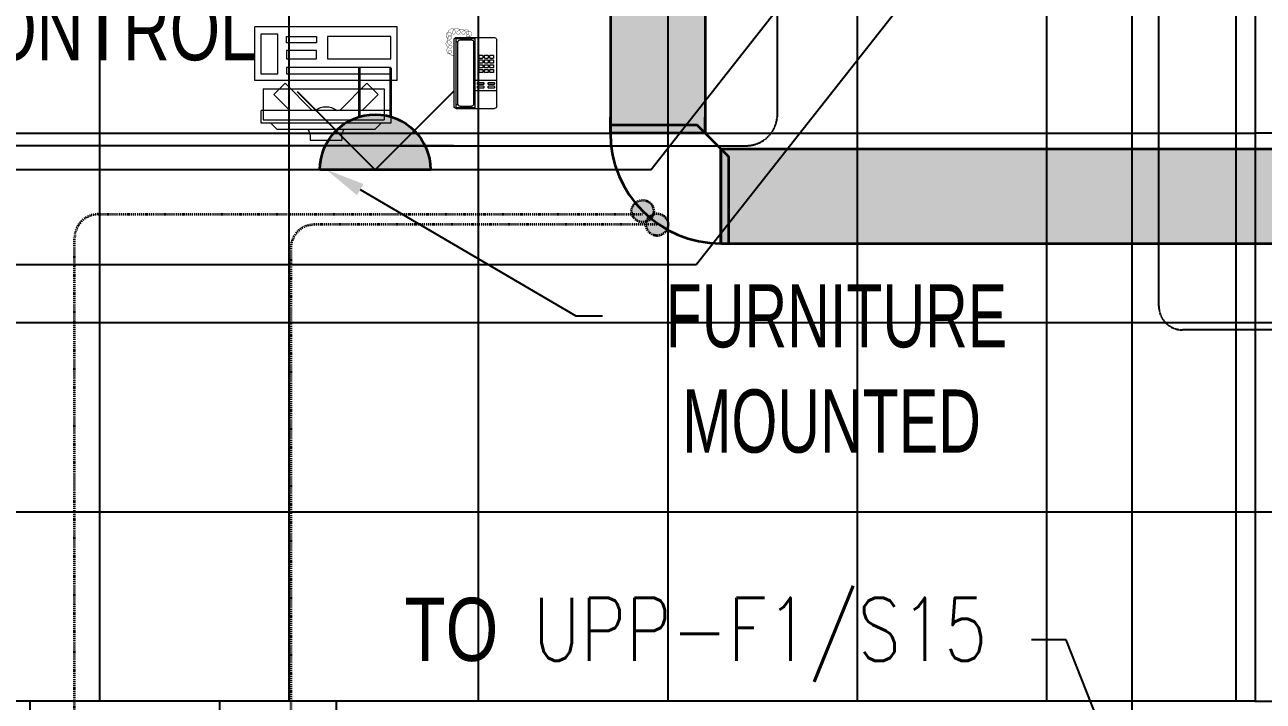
# Model space of a CAD drawing. Extents: x -178977 to 231842, y -29287 to 19916.
# Drawn here: x 4398 to 8321, y -2710 to -567 of the extents above; entities that cross this region are included whole.
import ezdxf
from ezdxf import colors
from ezdxf.entities.mleader import LeaderData, LeaderLine
from ezdxf.enums import TextEntityAlignment as Align
from ezdxf.math import Vec2, Vec3

# ---------------------------------------------------------------- set-up
doc = ezdxf.new("R2010")
doc.units = 0
doc.header["$LTSCALE"] = 0.25
doc.linetypes.add('DASHDOT', pattern=[25.4, 12.7, -6.35, 0, -6.35])
doc.linetypes.add('HIDDEN', pattern=[9.525, 6.35, -3.175])
for name, color, linetype, lineweight in [('01-First Floor-FUR$0$72_EGR_BASE_TEXT', 252, 'Continuous', 5), ('01-First Floor-FUR$0$LOADING', 253, 'Continuous', 5), ('01-First Floor-FUR$0$Walls', 251, 'Continuous', 5), ('E-LITE-CIRC', 6, 'Continuous', 25), ('E-LITE-CLNG-CNDT', 6, 'DASHDOT', 35), ('E-LITE-EXIT-NUMB', 6, 'Continuous', 25), ('E-POWR-CLNG-CNDT', 6, 'DASHDOT', 35), ('E-POWR-FLOR-CNDT', 6, 'HIDDEN', 25), ('E-POWR-TEXT', 6, 'Continuous', 25), ('E-POWR-WALL @ 100', 4, 'Continuous', 35), ('T-CABL-TRAY', 60, 'Continuous', 35)]:
    doc.layers.add(name, color=color, linetype=linetype, lineweight=lineweight)
doc.layers.add('01-First Floor-FUR$0$FALSE CEILING', color=251, linetype='Continuous')
doc.styles.add('01-First Floor-FUR$0$X3G_ENTITY_9EC9', font='swisscl.ttf', dxfattribs={"height": 0.2})
doc.styles.add('DC_Elc_Romans', font='elc_romans.shx', dxfattribs={"width": 0.7})
doc.styles.add('DC_SIMPLEX', font='SIMPLEX.shx', dxfattribs={"width": 0.7})

# ---------------------------------------------------------------- blocks, each defined once
blk = doc.blocks.new('01-First Floor-FUR$0$DM20079-P')
at = {"color": 0}
for p, q in [((-0.0686, 0.217), (-0.0686, 0.008)), ((-0.0616, 0.225), (0.0594, 0.225)), ((-0.0616, 0.225), (-0.0616, 0)), ((-0.0616, 0.222), (-0.0016, 0.222)), ((-0.0616, 0.212), (-0.0565, 0.212)), ((-0.0566, 0.2105), (-0.0566, 0.0145)), ((-0.0496, 0.2175), (-0.0136, 0.2175)), ((-0.0068, 0.212), (-0.0016, 0.212)), ((-0.0066, 0.2105), (-0.0066, 0.0145)), ((-0.0016, 0.225), (-0.0016, 0)), ((0.0664, 0.217), (0.0664, 0.008)), ((-0.0016, 0.1675), (0.0664, 0.1675)), ((-0.0016, 0.135), (0.0664, 0.135)), ((-0.0616, 0.013), (-0.0565, 0.013)), ((-0.0616, 0.003), (-0.0016, 0.003)), ((-0.0594, 0), (0.0594, 0)), ((-0.0496, 0.0075), (-0.0136, 0.0075)), ((-0.0068, 0.013), (-0.0016, 0.013))]:
    blk.add_line(p, q, dxfattribs=at)
for points in [[(0.0074, 0.1605, 0.414214), (0.0054, 0.1585), (0.0054, 0.1555, 0.414214), (0.0074, 0.1535), (0.0234, 0.1535, 0.414214), (0.0254, 0.1555), (0.0254, 0.1585, 0.414214), (0.0234, 0.1605)], [(0.0574, 0.1535, 0.414214), (0.0594, 0.1555), (0.0594, 0.1585, 0.414214), (0.0574, 0.1605), (0.0414, 0.1605, 0.414214), (0.0394, 0.1585), (0.0394, 0.1555, 0.414214), (0.0414, 0.1535)], [(0.0234, 0.142, 0.414214), (0.0254, 0.144), (0.0254, 0.147, 0.414214), (0.0234, 0.149), (0.0074, 0.149, 0.414214), (0.0054, 0.147), (0.0054, 0.144, 0.414214), (0.0074, 0.142)], [(0.0574, 0.142, 0.414214), (0.0594, 0.144), (0.0594, 0.147, 0.414214), (0.0574, 0.149), (0.0414, 0.149, 0.414214), (0.0394, 0.147), (0.0394, 0.144, 0.414214), (0.0414, 0.142)], [(0.0104, 0.103, 0.414214), (0.0124, 0.101), (0.0204, 0.101, 0.414214), (0.0224, 0.103), (0.0224, 0.109, 0.414214), (0.0204, 0.111), (0.0124, 0.111, 0.414214), (0.0104, 0.109)], [(0.0104, 0.088, 0.414214), (0.0124, 0.086), (0.0204, 0.086, 0.414214), (0.0224, 0.088), (0.0224, 0.094, 0.414214), (0.0204, 0.096), (0.0124, 0.096, 0.414214), (0.0104, 0.094)], [(0.0104, 0.073, 0.414214), (0.0124, 0.071), (0.0204, 0.071, 0.414214), (0.0224, 0.073), (0.0224, 0.079, 0.414214), (0.0204, 0.081), (0.0124, 0.081, 0.414214), (0.0104, 0.079)], [(0.0274, 0.103, 0.414214), (0.0294, 0.101), (0.0374, 0.101, 0.414214), (0.0394, 0.103), (0.0394, 0.109, 0.414214), (0.0374, 0.111), (0.0294, 0.111, 0.414214), (0.0274, 0.109)], [(0.0274, 0.088, 0.414214), (0.0294, 0.086), (0.0374, 0.086, 0.414214), (0.0394, 0.088), (0.0394, 0.094, 0.414214), (0.0374, 0.096), (0.0294, 0.096, 0.414214), (0.0274, 0.094)], [(0.0274, 0.073, 0.414214), (0.0294, 0.071), (0.0374, 0.071, 0.414214), (0.0394, 0.073), (0.0394, 0.079, 0.414214), (0.0374, 0.081), (0.0294, 0.081, 0.414214), (0.0274, 0.079)], [(0.0444, 0.103, 0.414214), (0.0464, 0.101), (0.0544, 0.101, 0.414214), (0.0564, 0.103), (0.0564, 0.109, 0.414214), (0.0544, 0.111), (0.0464, 0.111, 0.414214), (0.0444, 0.109)], [(0.0444, 0.088, 0.414214), (0.0464, 0.086), (0.0544, 0.086, 0.414214), (0.0564, 0.088), (0.0564, 0.094, 0.414214), (0.0544, 0.096), (0.0464, 0.096, 0.414214), (0.0444, 0.094)], [(0.0444, 0.073, 0.414214), (0.0464, 0.071), (0.0544, 0.071, 0.414214), (0.0564, 0.073), (0.0564, 0.079, 0.414214), (0.0544, 0.081), (0.0464, 0.081, 0.414214), (0.0444, 0.079)], [(0.0104, 0.058, 0.414214), (0.0124, 0.056), (0.0204, 0.056, 0.414214), (0.0224, 0.058), (0.0224, 0.064, 0.414214), (0.0204, 0.066), (0.0124, 0.066, 0.414214), (0.0104, 0.064)], [(0.0274, 0.058, 0.414214), (0.0294, 0.056), (0.0374, 0.056, 0.414214), (0.0394, 0.058), (0.0394, 0.064, 0.414214), (0.0374, 0.066), (0.0294, 0.066, 0.414214), (0.0274, 0.064)], [(0.0444, 0.058, 0.414214), (0.0464, 0.056), (0.0544, 0.056, 0.414214), (0.0564, 0.058), (0.0564, 0.064, 0.414214), (0.0544, 0.066), (0.0464, 0.066, 0.414214), (0.0444, 0.064)]]:
    blk.add_lwpolyline(points, format="xyb", close=True, dxfattribs=at)
at = {"color": 0, "const_width": 0.001}
blk.add_lwpolyline([(-0.0686, 0.059, 0.184574), (-0.0861, 0.0478, 1.44364), (-0.0769, 0.0452, 0.837915), (-0.0907, 0.0465, 0.30536), (-0.0835, 0.0248, 1.584726), (-0.0815, 0.034, 0.253153), (-0.094, 0.0228, 0.874198), (-0.0776, 0.0142, 0.915253), (-0.0897, 0.0168, 0.223821), (-0.0874, -0.0011, 1.703343), (-0.0796, 0.005, 0.588962), (-0.0934, -0.0114, 0.717795), (-0.0769, -0.0108, 0.983104), (-0.0875, -0.0075, 0.326362), (-0.0815, -0.0259, 0.758716), (-0.0657, -0.0134, 0.906186), (-0.0743, -0.016, 0.189488), (-0.067, -0.0272, 0.7948), (-0.0506, -0.0127, 1.223996), (-0.0585, -0.0193, 0.072149), (-0.0473, -0.0259, 0.645886), (-0.0341, -0.0134, 1.366917), (-0.042, -0.0193, 0.078415), (-0.0315, -0.0246, 0.723006), (-0.0229, -0.0127, 1.105484), (-0.0289, -0.018, 0.327892), (-0.017, -0.0193, 0.446638), (-0.0144, -0.0068, 0.327263), (-0.0269, -0.0029, 1.240441), (-0.0229, -0.0094, 0.611307), (-0.0278, 0.0075)], format="xyb", dxfattribs=at)
at = {"color": 0}
for centre, radius, start, end in [((-0.0605, 0.217), 0.00813, 97.9633, 179.6649), ((-0.0496, 0.2105), 0.007, 90, 180), ((-0.0136, 0.2105), 0.007, 0, 90), ((0.0582, 0.217), 0.00813, 0.3351, 82.0367), ((-0.0605, 0.008), 0.00813, 180.3351, 277.9633), ((-0.0496, 0.0145), 0.007, 180, 270), ((-0.0136, 0.0145), 0.007, 270, 0), ((0.0582, 0.008), 0.00813, 277.9633, 359.6649)]:
    blk.add_arc(centre, radius, start, end, dxfattribs=at)
blk = doc.blocks.new('01-First Floor-FUR$0$ITCWLS1-P')
at = {"layer": '01-First Floor-FUR$0$LOADING'}
for p, q in [((-0.17, 0.45), (-0.17, 0)), ((-0.17, 0.45), (0, 0.45)), ((0, 0.45), (0, 0)), ((-0.3251, 0.38, 0), (-0.3051, 0.4, 0)), ((-0.2651, 0.43, 0), (-0.3051, 0.43, 0)), ((-0.3051, 0.43, 0), (-0.3051, 0.02, 0)), ((-0.197, 0.4094), (-0.295, 0.4094)), ((-0.295, 0.0264), (-0.295, 0.4094)), ((-0.2651, 0.43, 0), (-0.2651, 0.02, 0)), ((-0.197, 0.0264), (-0.197, 0.4094)), ((-0.1496, 0.4305), (-0.1291, 0.4305)), ((-0.1291, 0.4305), (-0.1291, 0.4089)), ((-0.3251, 0.38, 0), (-0.3251, 0.07, 0)), ((-0.3503, 0.275), (-0.3596, 0.275)), ((-0.3596, 0.175), (-0.3596, 0.275)), ((-0.3503, 0.175), (-0.3596, 0.175)), ((-0.3251, 0.07, 0), (-0.3051, 0.05, 0)), ((-0.3051, 0.02, 0), (-0.2651, 0.02, 0)), ((-0.197, 0.0264), (-0.295, 0.0264)), ((-0.17, 0), (0, 0))]:
    blk.add_line(p, q, dxfattribs=at)
at = {"layer": '01-First Floor-FUR$0$LOADING', "extrusion": (2.48281e-10, 3.18408e-10, -1)}
for p, q in [((-0.2651, 0.3395), (-0.2144, 0.3902)), ((-0.2651, 0.2688), (-0.1791, 0.3548)), ((-0.1791, 0.3548), (-0.2144, 0.3902))]:
    blk.add_line(p, q, dxfattribs=at)
at = {"layer": '01-First Floor-FUR$0$LOADING', "extrusion": (2.48281e-10, -3.18408e-10, -1)}
for p, q in [((-0.2651, 0.1812), (-0.1791, 0.0952)), ((-0.2651, 0.1105), (-0.2144, 0.0598)), ((-0.1791, 0.0952), (-0.2144, 0.0598))]:
    blk.add_line(p, q, dxfattribs=at)
at = {"layer": '01-First Floor-FUR$0$LOADING'}
for points in [[(-0.1291, 0.4089), (-0.1291, 0.1), (-0.1496, 0.1), (-0.1496, 0.4305)], [(-0.1496, 0.1), (-0.1496, 0.1), (-0.1496, 0.1), (-0.1496, 0.1), (-0.1496, 0.1), (-0.1496, 0.1), (-0.1496, 0.1), (-0.1496, 0.1), (-0.1496, 0.1)], [(-0.1496, 0.1), (-0.1496, 0.1), (-0.1496, 0.1), (-0.1496, 0.1), (-0.1496, 0.1), (-0.1496, 0.1), (-0.1496, 0.1), (-0.1496, 0.1), (-0.1496, 0.1), (-0.1496, 0.1), (-0.1496, 0.1), (-0.1496, 0.1), (-0.1496, 0.1), (-0.1496, 0.1), (-0.1496, 0.1), (-0.1496, 0.1), (-0.1496, 0.1), (-0.1496, 0.1)], [(-0.1496, 0.1), (-0.1496, 0.1), (-0.1496, 0.1), (-0.1496, 0.1), (-0.1496, 0.1), (-0.1496, 0.1), (-0.1496, 0.1), (-0.1496, 0.1), (-0.1496, 0.1), (-0.1496, 0.1)], [(-0.1496, 0.1), (-0.1496, 0.1), (-0.1496, 0.1), (-0.1496, 0.1), (-0.1496, 0.1), (-0.1496, 0.1), (-0.1496, 0.1)], [(-0.1496, 0.1), (-0.1496, 0.1), (-0.1496, 0.1), (-0.1496, 0.1), (-0.1496, 0.1), (-0.1496, 0.1), (-0.1496, 0.1), (-0.1496, 0.1), (-0.1496, 0.1), (-0.1496, 0.1)], [(-0.1496, 0.1), (-0.1496, 0.1), (-0.1496, 0.1), (-0.1496, 0.1), (-0.1496, 0.1), (-0.1496, 0.1), (-0.1496, 0.1), (-0.1496, 0.1), (-0.1496, 0.1), (-0.1496, 0.1), (-0.1496, 0.1), (-0.1496, 0.1), (-0.1496, 0.1), (-0.1496, 0.1), (-0.1496, 0.1)], [(-0.1496, 0.1), (-0.1496, 0.1), (-0.1496, 0.1), (-0.1496, 0.1), (-0.1496, 0.1), (-0.1496, 0.1), (-0.1496, 0.1), (-0.1496, 0.1), (-0.1496, 0.1), (-0.1496, 0.1)], [(-0.1496, 0.1), (-0.1496, 0.1), (-0.1496, 0.1), (-0.1496, 0.1), (-0.1496, 0.1), (-0.1496, 0.1), (-0.1496, 0.1), (-0.1496, 0.1), (-0.1496, 0.1), (-0.1496, 0.1)], [(-0.1496, 0.1), (-0.1496, 0.1), (-0.1496, 0.1), (-0.1496, 0.1), (-0.1496, 0.1), (-0.1496, 0.1), (-0.1496, 0.1), (-0.1496, 0.1), (-0.1496, 0.1), (-0.1496, 0.1), (-0.1496, 0.1), (-0.1496, 0.1), (-0.1496, 0.1), (-0.1496, 0.1), (-0.1496, 0.1), (-0.1496, 0.1), (-0.1496, 0.1), (-0.1496, 0.1), (-0.1496, 0.1), (-0.1496, 0.1), (-0.1496, 0.1), (-0.1496, 0.1), (-0.1496, 0.1), (-0.1496, 0.1), (-0.1496, 0.1), (-0.1496, 0.1), (-0.1496, 0.1), (-0.1496, 0.1), (-0.1496, 0.1), (-0.1496, 0.1), (-0.1496, 0.1), (-0.1496, 0.1), (-0.1496, 0.1), (-0.1496, 0.1), (-0.1496, 0.1), (-0.1496, 0.1), (-0.1496, 0.1), (-0.1496, 0.1), (-0.1496, 0.1), (-0.1496, 0.1), (-0.1496, 0.1), (-0.1496, 0.1), (-0.1496, 0.1), (-0.1496, 0.1), (-0.1496, 0.1), (-0.1496, 0.1), (-0.1496, 0.1), (-0.1496, 0.1), (-0.1496, 0.1), (-0.1496, 0.1), (-0.1496, 0.1), (-0.1496, 0.1), (-0.1496, 0.1), (-0.1496, 0.1)], [(-0.1496, 0.1), (-0.1496, 0.1), (-0.1496, 0.1), (-0.1496, 0.1), (-0.1496, 0.1), (-0.1496, 0.1), (-0.1496, 0.1), (-0.1496, 0.1), (-0.1496, 0.1), (-0.1496, 0.1), (-0.1496, 0.1), (-0.1496, 0.1), (-0.1496, 0.1), (-0.1496, 0.1), (-0.1496, 0.1), (-0.1496, 0.1), (-0.1496, 0.1), (-0.1496, 0.1), (-0.1496, 0.1), (-0.1496, 0.1), (-0.1496, 0.1), (-0.1496, 0.1), (-0.1496, 0.1), (-0.1496, 0.1), (-0.1496, 0.1), (-0.1496, 0.1), (-0.1496, 0.1), (-0.1496, 0.1), (-0.1496, 0.1), (-0.1496, 0.1), (-0.1496, 0.1), (-0.1496, 0.1), (-0.1496, 0.1), (-0.1496, 0.1), (-0.1496, 0.1), (-0.1496, 0.1), (-0.1496, 0.1), (-0.1496, 0.1), (-0.1496, 0.1), (-0.1496, 0.1), (-0.1496, 0.1), (-0.1496, 0.1), (-0.1496, 0.1), (-0.1496, 0.1), (-0.1496, 0.1), (-0.1496, 0.1), (-0.1496, 0.1), (-0.1496, 0.1), (-0.1496, 0.1), (-0.1496, 0.1), (-0.1496, 0.1), (-0.1496, 0.1), (-0.1496, 0.1), (-0.1496, 0.1), (-0.1496, 0.1), (-0.1496, 0.1), (-0.1496, 0.1), (-0.1496, 0.1), (-0.1496, 0.1), (-0.1496, 0.1), (-0.1496, 0.1), (-0.1496, 0.1), (-0.1496, 0.1), (-0.1496, 0.1), (-0.1496, 0.1), (-0.1496, 0.1), (-0.1496, 0.1), (-0.1496, 0.1), (-0.1496, 0.1), (-0.1496, 0.1), (-0.1496, 0.1), (-0.1496, 0.1), (-0.1496, 0.1), (-0.1496, 0.1), (-0.1496, 0.1), (-0.1496, 0.1), (-0.1496, 0.1), (-0.1496, 0.1), (-0.1496, 0.1), (-0.1496, 0.1), (-0.1496, 0.1), (-0.1496, 0.1), (-0.1496, 0.1), (-0.1496, 0.1), (-0.1496, 0.1), (-0.1496, 0.1), (-0.1496, 0.1), (-0.1496, 0.1), (-0.1496, 0.1)], [(-0.1496, 0.1), (-0.1496, 0.1), (-0.1496, 0.1), (-0.1496, 0.1), (-0.1496, 0.1), (-0.1496, 0.1), (-0.1496, 0.1), (-0.1496, 0.1), (-0.1496, 0.1), (-0.1496, 0.1), (-0.1496, 0.1), (-0.1496, 0.1)], [(-0.1496, 0.1), (-0.1496, 0.1), (-0.1496, 0.1), (-0.1496, 0.1), (-0.1496, 0.1), (-0.1496, 0.1), (-0.1496, 0.1)], [(-0.1496, 0.1), (-0.1496, 0.1), (-0.1496, 0.1), (-0.1496, 0.1), (-0.1496, 0.1), (-0.1496, 0.1), (-0.1496, 0.1), (-0.1496, 0.1), (-0.1496, 0.1), (-0.1496, 0.1), (-0.1496, 0.1), (-0.1496, 0.1), (-0.1496, 0.1), (-0.1496, 0.1), (-0.1496, 0.1), (-0.1496, 0.1), (-0.1496, 0.1)], [(-0.1496, 0.1), (-0.1496, 0.1), (-0.1496, 0.1), (-0.1496, 0.1), (-0.1496, 0.1), (-0.1496, 0.1), (-0.1496, 0.1), (-0.1496, 0.1), (-0.1496, 0.1), (-0.1496, 0.1), (-0.1496, 0.1), (-0.1496, 0.1), (-0.1496, 0.1), (-0.1496, 0.1), (-0.1496, 0.1), (-0.1496, 0.1), (-0.1496, 0.1), (-0.1496, 0.1), (-0.1496, 0.1), (-0.1496, 0.1), (-0.1496, 0.1), (-0.1496, 0.1), (-0.1496, 0.1), (-0.1496, 0.1), (-0.1496, 0.1), (-0.1496, 0.1), (-0.1496, 0.1), (-0.1496, 0.1), (-0.1496, 0.1), (-0.1496, 0.1), (-0.1496, 0.1), (-0.1496, 0.1), (-0.1496, 0.1), (-0.1496, 0.1), (-0.1496, 0.1), (-0.1496, 0.1), (-0.1496, 0.1), (-0.1496, 0.1), (-0.1496, 0.1), (-0.1496, 0.1), (-0.1496, 0.1), (-0.1496, 0.1), (-0.1496, 0.1), (-0.1496, 0.1), (-0.1496, 0.1), (-0.1496, 0.1), (-0.1496, 0.1), (-0.1496, 0.1), (-0.1496, 0.1), (-0.1496, 0.1), (-0.1496, 0.1), (-0.1496, 0.1), (-0.1496, 0.1), (-0.1496, 0.1), (-0.1496, 0.1), (-0.1496, 0.1), (-0.1496, 0.1), (-0.1496, 0.1), (-0.1496, 0.1), (-0.1496, 0.1), (-0.1496, 0.1), (-0.1496, 0.1), (-0.1496, 0.1), (-0.1496, 0.1), (-0.1496, 0.1), (-0.1496, 0.1), (-0.1496, 0.1), (-0.1496, 0.1), (-0.1496, 0.1), (-0.1496, 0.1), (-0.1496, 0.1), (-0.1496, 0.1), (-0.1496, 0.1), (-0.1496, 0.1), (-0.1496, 0.1), (-0.1496, 0.1), (-0.1496, 0.1), (-0.1496, 0.1), (-0.1496, 0.1), (-0.1496, 0.1), (-0.1496, 0.1), (-0.1496, 0.1), (-0.1496, 0.1), (-0.1496, 0.1), (-0.1496, 0.1), (-0.1496, 0.1), (-0.1496, 0.1), (-0.1496, 0.1), (-0.1496, 0.1), (-0.1496, 0.1), (-0.1496, 0.1), (-0.1496, 0.1), (-0.1496, 0.1), (-0.1496, 0.1), (-0.1496, 0.1), (-0.1496, 0.1), (-0.1496, 0.1), (-0.1496, 0.1), (-0.1496, 0.1), (-0.1496, 0.1), (-0.1496, 0.1), (-0.1496, 0.1), (-0.1496, 0.1), (-0.1496, 0.1), (-0.1496, 0.1), (-0.1496, 0.1), (-0.1496, 0.1), (-0.1496, 0.1), (-0.1496, 0.1), (-0.1496, 0.1), (-0.1496, 0.1)], [(-0.1496, 0.1), (-0.1496, 0.1), (-0.1496, 0.1), (-0.1496, 0.1), (-0.1496, 0.1), (-0.1496, 0.1), (-0.1496, 0.1), (-0.1496, 0.1)]]:
    blk.add_lwpolyline(points, dxfattribs=at)
for points in [[(-0.1019, 0.4305), (-0.0304, 0.4305), (-0.0304, 0.2294), (-0.1019, 0.2294)], [(-0.1019, 0.1954), (-0.0747, 0.1954), (-0.0747, 0.1), (-0.1019, 0.1)], [(-0.0304, 0.1954), (-0.0508, 0.1954), (-0.0508, 0.1), (-0.0304, 0.1)], [(-0.1496, 0.1), (-0.1496, 0.1), (-0.1496, 0.1), (-0.1496, 0.1), (-0.1496, 0.1), (-0.1496, 0.1), (-0.1496, 0.1), (-0.1496, 0.1), (-0.1496, 0.1), (-0.1496, 0.1), (-0.1496, 0.1), (-0.1496, 0.1), (-0.1496, 0.1), (-0.1496, 0.1), (-0.1496, 0.1), (-0.1496, 0.1), (-0.1496, 0.1), (-0.1496, 0.1), (-0.1496, 0.1), (-0.1496, 0.1), (-0.1496, 0.1), (-0.1496, 0.1), (-0.1496, 0.1), (-0.1496, 0.1), (-0.1496, 0.1), (-0.1496, 0.1), (-0.1496, 0.1), (-0.1496, 0.1), (-0.1496, 0.1), (-0.1496, 0.1), (-0.1496, 0.1), (-0.1496, 0.1), (-0.1496, 0.1), (-0.1496, 0.1), (-0.1496, 0.1), (-0.1496, 0.1), (-0.1496, 0.1), (-0.1496, 0.1), (-0.1496, 0.1), (-0.1496, 0.1), (-0.1496, 0.1), (-0.1496, 0.1), (-0.1496, 0.1), (-0.1496, 0.1), (-0.1496, 0.1), (-0.1496, 0.1), (-0.1496, 0.1), (-0.1496, 0.1), (-0.1496, 0.1), (-0.1496, 0.1), (-0.1496, 0.1), (-0.1496, 0.1), (-0.1496, 0.1), (-0.1496, 0.1), (-0.1496, 0.1), (-0.1496, 0.1), (-0.1496, 0.1), (-0.1496, 0.1), (-0.1496, 0.1), (-0.1496, 0.1), (-0.1496, 0.1), (-0.1496, 0.1), (-0.1496, 0.1), (-0.1496, 0.1), (-0.1496, 0.1), (-0.1496, 0.1), (-0.1496, 0.1), (-0.1496, 0.1), (-0.1496, 0.1), (-0.1496, 0.1), (-0.1496, 0.1), (-0.1496, 0.1), (-0.1496, 0.1), (-0.1496, 0.1), (-0.1496, 0.1), (-0.1496, 0.1), (-0.1496, 0.1), (-0.1496, 0.1), (-0.1496, 0.1), (-0.1496, 0.1), (-0.1496, 0.1), (-0.1496, 0.1), (-0.1496, 0.1), (-0.1496, 0.1), (-0.1496, 0.1), (-0.1496, 0.1), (-0.1496, 0.1), (-0.1496, 0.1), (-0.1496, 0.1), (-0.1496, 0.1), (-0.1496, 0.1), (-0.1496, 0.1), (-0.1496, 0.1), (-0.1496, 0.1), (-0.1496, 0.1), (-0.1496, 0.1), (-0.1496, 0.1), (-0.1496, 0.1), (-0.1496, 0.1), (-0.1496, 0.1), (-0.1496, 0.1), (-0.1496, 0.1), (-0.1496, 0.1), (-0.1496, 0.1), (-0.1496, 0.1), (-0.1496, 0.1), (-0.1496, 0.1), (-0.1496, 0.1), (-0.1496, 0.1), (-0.1496, 0.1), (-0.1496, 0.1), (-0.1496, 0.1), (-0.1496, 0.1), (-0.1496, 0.1), (-0.1496, 0.1), (-0.1496, 0.1), (-0.1496, 0.1), (-0.1496, 0.1), (-0.1496, 0.1), (-0.1496, 0.1), (-0.1496, 0.1), (-0.1496, 0.1), (-0.1496, 0.1), (-0.1496, 0.1), (-0.1496, 0.1), (-0.1496, 0.1), (-0.1496, 0.1), (-0.1496, 0.1), (-0.1496, 0.1), (-0.1496, 0.1), (-0.1496, 0.1), (-0.1496, 0.1), (-0.1496, 0.1), (-0.1496, 0.1), (-0.1496, 0.1), (-0.1496, 0.1), (-0.1496, 0.1), (-0.1496, 0.1), (-0.1496, 0.1), (-0.1496, 0.1), (-0.1496, 0.1), (-0.1496, 0.1), (-0.1496, 0.1), (-0.1496, 0.1), (-0.1496, 0.1), (-0.1496, 0.1), (-0.1496, 0.1), (-0.1496, 0.1), (-0.1496, 0.1), (-0.1496, 0.1), (-0.1496, 0.1), (-0.1496, 0.1), (-0.1496, 0.1), (-0.1496, 0.1), (-0.1496, 0.1), (-0.1496, 0.1), (-0.1496, 0.1), (-0.1496, 0.1), (-0.1496, 0.1), (-0.1496, 0.1), (-0.1496, 0.1), (-0.1496, 0.1), (-0.1496, 0.1), (-0.1496, 0.1), (-0.1496, 0.1), (-0.1496, 0.1), (-0.1496, 0.1), (-0.1496, 0.1), (-0.1496, 0.1), (-0.1496, 0.1), (-0.1496, 0.1), (-0.1496, 0.1), (-0.1496, 0.1), (-0.1496, 0.1), (-0.1496, 0.1), (-0.1496, 0.1), (-0.1496, 0.1), (-0.1496, 0.1), (-0.1496, 0.1), (-0.1496, 0.1), (-0.1496, 0.1), (-0.1496, 0.1), (-0.1496, 0.1), (-0.1496, 0.1), (-0.1496, 0.1), (-0.1496, 0.1), (-0.1496, 0.1), (-0.1496, 0.1), (-0.1496, 0.1), (-0.1496, 0.1), (-0.1496, 0.1), (-0.1496, 0.1), (-0.1496, 0.1), (-0.1496, 0.1), (-0.1496, 0.1), (-0.1496, 0.1), (-0.1496, 0.1), (-0.1496, 0.1), (-0.1496, 0.1), (-0.1496, 0.1), (-0.1496, 0.1), (-0.1496, 0.1), (-0.1496, 0.1), (-0.1496, 0.1), (-0.1496, 0.1), (-0.1496, 0.1), (-0.1496, 0.1), (-0.1496, 0.1), (-0.1496, 0.1), (-0.1496, 0.1), (-0.1496, 0.1), (-0.1496, 0.1), (-0.1496, 0.1), (-0.1496, 0.1), (-0.1496, 0.1), (-0.1496, 0.1), (-0.1496, 0.1), (-0.1496, 0.1), (-0.1496, 0.1), (-0.1496, 0.1), (-0.1496, 0.1), (-0.1496, 0.1), (-0.1496, 0.1), (-0.1496, 0.1), (-0.1496, 0.1), (-0.1496, 0.1), (-0.1496, 0.1), (-0.1496, 0.1), (-0.1496, 0.1), (-0.1496, 0.1), (-0.1496, 0.1), (-0.1496, 0.1), (-0.1496, 0.1), (-0.1496, 0.1), (-0.1496, 0.1), (-0.1496, 0.1), (-0.1496, 0.1), (-0.1496, 0.1), (-0.1496, 0.1), (-0.1496, 0.1), (-0.1496, 0.1), (-0.1496, 0.1), (-0.1496, 0.1), (-0.1496, 0.1), (-0.1496, 0.1), (-0.1496, 0.1), (-0.1496, 0.1), (-0.1496, 0.1), (-0.1496, 0.1), (-0.1496, 0.1), (-0.1496, 0.1), (-0.1496, 0.1), (-0.1496, 0.1), (-0.1496, 0.1), (-0.1496, 0.1), (-0.1496, 0.1), (-0.1496, 0.1), (-0.1496, 0.1), (-0.1496, 0.1), (-0.1496, 0.1), (-0.1496, 0.1), (-0.1496, 0.1), (-0.1496, 0.1), (-0.1496, 0.1), (-0.1496, 0.1), (-0.1496, 0.1), (-0.1496, 0.1), (-0.1496, 0.1), (-0.1496, 0.1), (-0.1496, 0.1), (-0.1496, 0.1), (-0.1496, 0.1), (-0.1496, 0.1), (-0.1496, 0.1), (-0.1496, 0.1), (-0.1496, 0.1), (-0.1496, 0.1)], [(-0.1496, 0.1), (-0.1496, 0.1), (-0.1496, 0.1), (-0.1496, 0.1), (-0.1496, 0.1), (-0.1496, 0.1), (-0.1496, 0.1), (-0.1496, 0.1), (-0.1496, 0.1), (-0.1496, 0.1), (-0.1496, 0.1), (-0.1496, 0.1), (-0.1496, 0.1), (-0.1496, 0.1), (-0.1496, 0.1), (-0.1496, 0.1), (-0.1496, 0.1), (-0.1496, 0.1), (-0.1496, 0.1), (-0.1496, 0.1), (-0.1496, 0.1), (-0.1496, 0.1), (-0.1496, 0.1), (-0.1496, 0.1), (-0.1496, 0.1), (-0.1496, 0.1), (-0.1496, 0.1), (-0.1496, 0.1), (-0.1496, 0.1), (-0.1496, 0.1), (-0.1496, 0.1), (-0.1496, 0.1), (-0.1496, 0.1), (-0.1496, 0.1), (-0.1496, 0.1), (-0.1496, 0.1), (-0.1496, 0.1), (-0.1496, 0.1), (-0.1496, 0.1), (-0.1496, 0.1), (-0.1496, 0.1), (-0.1496, 0.1), (-0.1496, 0.1), (-0.1496, 0.1), (-0.1496, 0.1), (-0.1496, 0.1), (-0.1496, 0.1), (-0.1496, 0.1), (-0.1496, 0.1), (-0.1496, 0.1), (-0.1496, 0.1), (-0.1496, 0.1), (-0.1496, 0.1), (-0.1496, 0.1), (-0.1496, 0.1), (-0.1496, 0.1), (-0.1496, 0.1), (-0.1496, 0.1), (-0.1496, 0.1), (-0.1496, 0.1), (-0.1496, 0.1), (-0.1496, 0.1), (-0.1496, 0.1), (-0.1496, 0.1), (-0.1496, 0.1), (-0.1496, 0.1), (-0.1496, 0.1), (-0.1496, 0.1), (-0.1496, 0.1), (-0.1496, 0.1), (-0.1496, 0.1), (-0.1496, 0.1), (-0.1496, 0.1), (-0.1496, 0.1), (-0.1496, 0.1), (-0.1496, 0.1), (-0.1496, 0.1), (-0.1496, 0.1), (-0.1496, 0.1), (-0.1496, 0.1), (-0.1496, 0.1), (-0.1496, 0.1), (-0.1496, 0.1), (-0.1496, 0.1), (-0.1496, 0.1), (-0.1496, 0.1), (-0.1496, 0.1), (-0.1496, 0.1), (-0.1496, 0.1), (-0.1496, 0.1), (-0.1496, 0.1), (-0.1496, 0.1), (-0.1496, 0.1), (-0.1496, 0.1), (-0.1496, 0.1), (-0.1496, 0.1), (-0.1496, 0.1), (-0.1496, 0.1), (-0.1496, 0.1), (-0.1496, 0.1), (-0.1496, 0.1), (-0.1496, 0.1), (-0.1496, 0.1), (-0.1496, 0.1), (-0.1496, 0.1), (-0.1496, 0.1), (-0.1496, 0.1), (-0.1496, 0.1), (-0.1496, 0.1), (-0.1496, 0.1), (-0.1496, 0.1), (-0.1496, 0.1), (-0.1496, 0.1), (-0.1496, 0.1), (-0.1496, 0.1), (-0.1496, 0.1), (-0.1496, 0.1), (-0.1496, 0.1), (-0.1496, 0.1), (-0.1496, 0.1), (-0.1496, 0.1), (-0.1496, 0.1), (-0.1496, 0.1), (-0.1496, 0.1), (-0.1496, 0.1), (-0.1496, 0.1), (-0.1496, 0.1), (-0.1496, 0.1), (-0.1496, 0.1), (-0.1496, 0.1), (-0.1496, 0.1), (-0.1496, 0.1), (-0.1496, 0.1), (-0.1496, 0.1), (-0.1496, 0.1), (-0.1496, 0.1), (-0.1496, 0.1), (-0.1496, 0.1), (-0.1496, 0.1), (-0.1496, 0.1), (-0.1496, 0.1), (-0.1496, 0.1), (-0.1496, 0.1), (-0.1496, 0.1), (-0.1496, 0.1), (-0.1496, 0.1), (-0.1496, 0.1), (-0.1496, 0.1), (-0.1496, 0.1), (-0.1496, 0.1), (-0.1496, 0.1), (-0.1496, 0.1), (-0.1496, 0.1), (-0.1496, 0.1), (-0.1496, 0.1), (-0.1496, 0.1), (-0.1496, 0.1), (-0.1496, 0.1), (-0.1496, 0.1), (-0.1496, 0.1), (-0.1496, 0.1), (-0.1496, 0.1), (-0.1496, 0.1), (-0.1496, 0.1), (-0.1496, 0.1), (-0.1496, 0.1), (-0.1496, 0.1), (-0.1496, 0.1), (-0.1496, 0.1), (-0.1496, 0.1), (-0.1496, 0.1), (-0.1496, 0.1), (-0.1496, 0.1), (-0.1496, 0.1), (-0.1496, 0.1), (-0.1496, 0.1), (-0.1496, 0.1), (-0.1496, 0.1), (-0.1496, 0.1), (-0.1496, 0.1), (-0.1496, 0.1), (-0.1496, 0.1), (-0.1496, 0.1), (-0.1496, 0.1), (-0.1496, 0.1), (-0.1496, 0.1), (-0.1496, 0.1), (-0.1496, 0.1), (-0.1496, 0.1), (-0.1496, 0.1), (-0.1496, 0.1), (-0.1496, 0.1), (-0.1496, 0.1), (-0.1496, 0.1), (-0.1496, 0.1), (-0.1496, 0.1), (-0.1496, 0.1), (-0.1496, 0.1), (-0.1496, 0.1), (-0.1496, 0.1), (-0.1496, 0.1), (-0.1496, 0.1), (-0.1496, 0.1), (-0.1496, 0.1), (-0.1496, 0.1), (-0.1496, 0.1), (-0.1496, 0.1), (-0.1496, 0.1), (-0.1496, 0.1), (-0.1496, 0.1), (-0.1496, 0.1), (-0.1496, 0.1), (-0.1496, 0.1), (-0.1496, 0.1)], [(-0.1496, 0.1), (-0.1496, 0.1), (-0.1496, 0.1), (-0.1496, 0.1), (-0.1496, 0.1), (-0.1496, 0.1), (-0.1496, 0.1), (-0.1496, 0.1), (-0.1496, 0.1), (-0.1496, 0.1), (-0.1496, 0.1), (-0.1496, 0.1), (-0.1496, 0.1), (-0.1496, 0.1), (-0.1496, 0.1), (-0.1496, 0.1), (-0.1496, 0.1), (-0.1496, 0.1), (-0.1496, 0.1), (-0.1496, 0.1), (-0.1496, 0.1), (-0.1496, 0.1), (-0.1496, 0.1), (-0.1496, 0.1), (-0.1496, 0.1), (-0.1496, 0.1), (-0.1496, 0.1), (-0.1496, 0.1), (-0.1496, 0.1), (-0.1496, 0.1), (-0.1496, 0.1), (-0.1496, 0.1), (-0.1496, 0.1), (-0.1496, 0.1), (-0.1496, 0.1), (-0.1496, 0.1), (-0.1496, 0.1), (-0.1496, 0.1), (-0.1496, 0.1), (-0.1496, 0.1), (-0.1496, 0.1), (-0.1496, 0.1), (-0.1496, 0.1), (-0.1496, 0.1), (-0.1496, 0.1), (-0.1496, 0.1), (-0.1496, 0.1), (-0.1496, 0.1), (-0.1496, 0.1), (-0.1496, 0.1), (-0.1496, 0.1), (-0.1496, 0.1), (-0.1496, 0.1), (-0.1496, 0.1), (-0.1496, 0.1), (-0.1496, 0.1), (-0.1496, 0.1), (-0.1496, 0.1), (-0.1496, 0.1), (-0.1496, 0.1), (-0.1496, 0.1), (-0.1496, 0.1), (-0.1496, 0.1), (-0.1496, 0.1), (-0.1496, 0.1), (-0.1496, 0.1), (-0.1496, 0.1), (-0.1496, 0.1), (-0.1496, 0.1), (-0.1496, 0.1), (-0.1496, 0.1), (-0.1496, 0.1), (-0.1496, 0.1), (-0.1496, 0.1), (-0.1496, 0.1), (-0.1496, 0.1), (-0.1496, 0.1), (-0.1496, 0.1), (-0.1496, 0.1), (-0.1496, 0.1), (-0.1496, 0.1), (-0.1496, 0.1), (-0.1496, 0.1), (-0.1496, 0.1), (-0.1496, 0.1), (-0.1496, 0.1), (-0.1496, 0.1), (-0.1496, 0.1), (-0.1496, 0.1), (-0.1496, 0.1), (-0.1496, 0.1), (-0.1496, 0.1), (-0.1496, 0.1), (-0.1496, 0.1), (-0.1496, 0.1), (-0.1496, 0.1), (-0.1496, 0.1), (-0.1496, 0.1), (-0.1496, 0.1), (-0.1496, 0.1), (-0.1496, 0.1), (-0.1496, 0.1), (-0.1496, 0.1), (-0.1496, 0.1), (-0.1496, 0.1), (-0.1496, 0.1), (-0.1496, 0.1), (-0.1496, 0.1), (-0.1496, 0.1), (-0.1496, 0.1), (-0.1496, 0.1), (-0.1496, 0.1), (-0.1496, 0.1), (-0.1496, 0.1), (-0.1496, 0.1), (-0.1496, 0.1), (-0.1496, 0.1), (-0.1496, 0.1), (-0.1496, 0.1), (-0.1496, 0.1), (-0.1496, 0.1), (-0.1496, 0.1), (-0.1496, 0.1), (-0.1496, 0.1), (-0.1496, 0.1), (-0.1496, 0.1), (-0.1496, 0.1), (-0.1496, 0.1), (-0.1496, 0.1), (-0.1496, 0.1), (-0.1496, 0.1), (-0.1496, 0.1), (-0.1496, 0.1), (-0.1496, 0.1), (-0.1496, 0.1), (-0.1496, 0.1), (-0.1496, 0.1), (-0.1496, 0.1), (-0.1496, 0.1), (-0.1496, 0.1), (-0.1496, 0.1), (-0.1496, 0.1), (-0.1496, 0.1), (-0.1496, 0.1), (-0.1496, 0.1), (-0.1496, 0.1), (-0.1496, 0.1), (-0.1496, 0.1), (-0.1496, 0.1), (-0.1496, 0.1), (-0.1496, 0.1), (-0.1496, 0.1), (-0.1496, 0.1), (-0.1496, 0.1), (-0.1496, 0.1), (-0.1496, 0.1), (-0.1496, 0.1), (-0.1496, 0.1), (-0.1496, 0.1), (-0.1496, 0.1), (-0.1496, 0.1), (-0.1496, 0.1), (-0.1496, 0.1), (-0.1496, 0.1), (-0.1496, 0.1), (-0.1496, 0.1), (-0.1496, 0.1), (-0.1496, 0.1), (-0.1496, 0.1), (-0.1496, 0.1), (-0.1496, 0.1), (-0.1496, 0.1), (-0.1496, 0.1), (-0.1496, 0.1), (-0.1496, 0.1), (-0.1496, 0.1), (-0.1496, 0.1), (-0.1496, 0.1), (-0.1496, 0.1), (-0.1496, 0.1), (-0.1496, 0.1), (-0.1496, 0.1), (-0.1496, 0.1), (-0.1496, 0.1), (-0.1496, 0.1), (-0.1496, 0.1), (-0.1496, 0.1), (-0.1496, 0.1), (-0.1496, 0.1), (-0.1496, 0.1), (-0.1496, 0.1), (-0.1496, 0.1), (-0.1496, 0.1), (-0.1496, 0.1), (-0.1496, 0.1), (-0.1496, 0.1), (-0.1496, 0.1), (-0.1496, 0.1), (-0.1496, 0.1), (-0.1496, 0.1), (-0.1496, 0.1), (-0.1496, 0.1), (-0.1496, 0.1), (-0.1496, 0.1), (-0.1496, 0.1), (-0.1496, 0.1), (-0.1496, 0.1), (-0.1496, 0.1), (-0.1496, 0.1), (-0.1496, 0.1), (-0.1496, 0.1), (-0.1496, 0.1), (-0.1496, 0.1), (-0.1496, 0.1), (-0.1496, 0.1), (-0.1496, 0.1), (-0.1496, 0.1), (-0.1496, 0.1), (-0.1496, 0.1)], [(-0.1496, 0.0727), (-0.0236, 0.0727), (-0.0236, 0.0182), (-0.1496, 0.0182)]]:
    blk.add_lwpolyline(points, close=True, dxfattribs=at)
for centre, radius, start, end in [((-0.3503, 0.325), 0.05, 270, 300.3093), ((-0.3089, 0.225), 0.0556, 321.9431, 38.0569), ((-0.3503, 0.125), 0.05, 59.6907, 90)]:
    blk.add_arc(centre, radius, start, end, dxfattribs=at)
blk = doc.blocks.new('01-First Floor-FUR')
at = {"layer": '01-First Floor-FUR$0$FALSE CEILING', "linetype": 'Continuous'}
for p, q in [((4636, -2710), (4636, 2686.9)), ((5236, -2710), (5236, 2686.9)), ((5836, -2710), (5836, 2686.9)), ((6436, -2710), (6436, 2686.9)), ((7036, -2710), (7036, 2686.9)), ((7636, -2710), (7636, 2686.9)), ((8236, -2710), (8236, 2686.9)), ((1636, -910), (8296.4, -910)), ((1636, -1510), (8296.4, -1510)), ((8296.4, -1510), (48976, -1510)), ((1636, -2110), (8296.4, -2110)), ((8296.4, -2110), (48976, -2110)), ((4415.9, -12827.2), (4415.9, -2710)), ((5015.9, -12827.2), (5015.9, -2710))]:
    blk.add_line(p, q, dxfattribs=at)
at = {"layer": '01-First Floor-FUR$0$FALSE CEILING'}
for p, q in [((6381.1, -1026.1, -0.1), (6858.4, -420.2, -0.1)), ((7158.4, -524.2, -0.1), (6526.6, -1326.1, -0.1)), ((6381.1, -1026.1, -0.1), (4325.8, -1026.1, -0.1)), ((4180.2, -1326.1, -0.1), (6526.6, -1326.1, -0.1))]:
    blk.add_line(p, q, dxfattribs=at)
for points in [[(1636, 1086.9), (4398.4, 1086.9), (4398.4, 2686.9), (8296.4, 2686.9), (8296.4, 260), (8296.4, -2710), (1636, -2710), (1636, 1086.9)], [(48976, -910), (8296.4, -910), (8296.4, -2710), (48976, -2710), (48976, -910)]]:
    blk.add_lwpolyline(points, dxfattribs=at)
blk.add_lwpolyline([(5386, -2710), (-1584, -2710), (-1584.1, -12827.2), (5385.9, -12827.2)], close=True, dxfattribs=at)
at = {"layer": '01-First Floor-FUR$0$LOADING'}
for p, q in [((6381.1, -1026.1, -0.1), (6858.4, -420.2, -0.1)), ((7158.4, -524.2, -0.1), (6526.6, -1326.1, -0.1)), ((6381.1, -1026.1, -0.1), (4325.8, -1026.1, -0.1)), ((4180.2, -1326.1, -0.1), (6526.6, -1326.1, -0.1))]:
    blk.add_line(p, q, dxfattribs=at)
at = {"layer": '01-First Floor-FUR$0$Walls'}
for p, q in [((5386, -6060), (5386, -2710)), ((5386, -2710), (14376, -2710))]:
    blk.add_line(p, q, dxfattribs=at)
at = {"layer": '01-First Floor-FUR$0$LOADING', "xscale": -1000, "yscale": 1000, "zscale": 1000}
for name, p, rotation in [('01-First Floor-FUR$0$ITCWLS1-P', (5127.6, -573.4, -0.1), 269.9999999924613), ('01-First Floor-FUR$0$DM20079-P', (5827, -607.5, -0.1), 179.9999934716077)]:
    blk.add_blockref(name, p, dxfattribs=dict(at, rotation=rotation))
at = {"layer": '01-First Floor-FUR$0$72_EGR_BASE_TEXT', "insert": (3758.8, -479.7), "char_height": 200, "attachment_point": 2, "style": '01-First Floor-FUR$0$X3G_ENTITY_9EC9'}
blk.add_mtext('RECEPTION AND CONTROL', dxfattribs=at)
blk = doc.blocks.new('*U199')
h = blk.add_hatch(color=253)
edge = h.paths.add_edge_path()
edge.add_line((0, 1.75), (0, -1.75))
edge.add_arc((0, 0), 1.75, 90, 270, ccw=False)
for p, q in [((-1.677, 0.5), (-3.211, 0.5)), ((-1.677, -0.5), (-3.211, -0.5))]:
    blk.add_line(p, q)
blk.add_lwpolyline([(0, 1.75, 1), (0, -1.75)], format="xyb", close=True)
at = {"layer": 'Defpoints'}
for p, q in [((-2.475, 2.475), (0, 0)), ((-0.758, -2.475), (-0.758, 2.475)), ((-2.475, -2.475), (0, 0))]:
    blk.add_line(p, q, dxfattribs=at)
at = {"layer": 'E-LITE-EXIT-NUMB', "style": 'DC_SIMPLEX', "width": 0.7, "flags": 8}
blk.add_attdef('TYPE', text='', height=2, rotation=360, dxfattribs=at).set_placement((-2.682, 5.238), align=Align.RIGHT)
blk.add_attdef('CIRCUIT', (2.682, 5.238), '', height=2, rotation=360, dxfattribs=at)
blk = doc.blocks.new('ARR0W')
at = {"color": 45}
blk.add_ellipse((0, 0), major_axis=(0.4, 0), ratio=0.4, dxfattribs=at)
at = {"color": 45, "ltscale": 0.5}
blk.add_solid([(-1.4, 0.167), (-0.4, 0), (-1.4, -0.167)], dxfattribs=at)
blk = doc.blocks.new('*U210')
at = {"lineweight": 0}
h = blk.add_hatch(dxfattribs=at)
h.set_pattern_fill('HEX', color=253, scale=8, angle=180, style=0)
h.set_pattern_definition([(180, (-14217.92, -2e-10), (6e-13, -43.99409), [25.4, -50.8]), (300, (-14217.92, -2e-10), (38.1, 21.99705), [25.4, -50.8]), (240, (-14243.32, -2e-10), (38.1, -21.99705), [25.4, -50.8])])
h.paths.add_polyline_path([(-7045.1, 300), (-7045.1, 0), (0, 0), (0, 300)])
at = {"color": 0}
for p, q in [((0, 300), (-7045.1, 300)), ((0, 0), (0, 300)), ((0, 0), (-7045.1, 0))]:
    blk.add_line(p, q, dxfattribs=at)
blk = doc.blocks.new('*U209')
h = blk.add_hatch()
h.set_pattern_fill('HEX', color=253, scale=8, angle=45, style=0)
h.set_pattern_definition([(45, (-3354.247, 1022.73), (-31.109, 31.109), [25.4, -50.8]), (165, (-3354.247, 1022.73), (-11.387, -42.495), [25.4, -50.8]), (105, (-3336.287, 1040.69), (-42.495, -11.387), [25.4, -50.8])])
edge = h.paths.add_edge_path()
edge.add_arc((-3304.2, 1022.7), 150, 90, 180)
edge.add_line((-3454.2, 1022.7), (-3354.2, 1022.7))
edge.add_line((-3354.2, 1022.7), (-3304.2, 1072.7))
edge.add_line((-3304.2, 1072.7), (-3304.2, 1172.7))
at = {"color": 0}
for p, q in [((0, 300), (-50, 300)), ((0, 0), (-50, 0)), ((0, 0), (50, -50)), ((50, -50), (50, -100)), ((350, -50), (350, -100))]:
    blk.add_line(p, q, dxfattribs=at)
at = {"color": 253}
for p, q in [((-25, 300), (-25, 25)), ((0, 300), (0, 0)), ((0, 0), (-25, 25)), ((50, -50), (350, -50)), ((50, -50), (75, -75)), ((75, -75), (350, -75))]:
    blk.add_line(p, q, dxfattribs=at)
at = {"color": 0}
blk.add_arc((0, -50), 350, 0, 90, dxfattribs=at)
blk = doc.blocks.new('*U214')
at = {"lineweight": 0}
h = blk.add_hatch(dxfattribs=at)
h.set_pattern_fill('HEX', color=253, scale=8, angle=90, style=0)
h.set_pattern_definition([(90, (-2e-10, 17100.02), (-43.99409, -5e-13), [25.4, -50.8]), (210, (-2e-10, 17100.02), (21.99705, -38.1), [25.4, -50.8]), (150, (-2e-10, 17125.42), (-21.99705, -38.1), [25.4, -50.8])])
h.paths.add_polyline_path([(300, 4796.9), (0, 4796.9), (0, 0), (300, 0)])
at = {"color": 0}
for p, q in [((0, 0), (0, 4796.9)), ((0, 4796.9), (300, 4796.9)), ((300, 0), (300, 4796.9)), ((0, 0), (300, 0))]:
    blk.add_line(p, q, dxfattribs=at)

msp = doc.modelspace()

# ---------------------------------------------------------------- hatches: boundary and pattern name
at = {"layer": 'E-POWR-CLNG-CNDT'}
h = msp.add_hatch(color=256, dxfattribs=at)
h.dxf.hatch_style = 1
h.paths.add_polyline_path([(6320.8, -1157.5, 1), (6390.8, -1157.5, 1)])
h = msp.add_hatch(color=256, dxfattribs=at)
h.dxf.hatch_style = 1
h.paths.add_polyline_path([(6366.5, -1200.2, 1), (6436.5, -1200.2, 1)])

# ---------------------------------------------------------------- linework, layer by layer
for points in [[(5386, -9667.7), (5150.1, -9382.1, 0.223731), (5092.3, -9354.8), (4631.4, -9354.8, -0.414214), (4556.4, -9279.8), (4556.4, -1242.3, -0.414214), (4631.4, -1167.3), (6355, -1167.3)], [(6401.5, -1200.2), (5316, -1200.2, 0.414214), (5241, -1275.2), (5241, -4767.7, 0.132855), (5251.2, -4805.5), (5386, -5036.4)]]:
    msp.add_lwpolyline(points, format="xyb", dxfattribs=at)
for centre in [(6355.8, -1157.5), (6401.5, -1200.2)]:
    msp.add_circle(centre, 35, dxfattribs=at)
at = {"layer": 'E-POWR-FLOR-CNDT'}
for points in [[(10276, -4060.3), (7980.8, -4060.3, -0.414214), (7905.8, -3985.3), (7905.8, 1962.8)], [(16468.7, -810), (16468.7, -1458.6, -0.414214), (16393.7, -1533.6), (8065.7, -1533.6, -0.414214), (7990.7, -1458.6), (7990.7, 1962.8)], [(5432.7, -950.3), (4333.5, -950.3, -0.414214), (4233.5, -850.3), (4233.5, 839.4), (4109.7, 963.1)]]:
    msp.add_lwpolyline(points, format="xyb", dxfattribs=at)
at = {"layer": 'E-POWR-FLOR-CNDT', "elevation": -0.1}
msp.add_lwpolyline([(5584.3, -950.3), (6682.6, -950.3, 0.414214), (6782.6, -850.3), (6782.6, -332.9)], format="xyb", dxfattribs=at)

# ---------------------------------------------------------------- block references
at = {"layer": 'E-LITE-CLNG-CNDT'}
msp.add_blockref('01-First Floor-FUR', (0, 0), dxfattribs=at)
at = {"layer": 'E-POWR-WALL @ 100', "xscale": -100, "yscale": 100, "zscale": 100, "rotation": 90}
msp.add_blockref('*U199', (5508.5, -1026.1, -0.1), dxfattribs=at)
at = {"layer": 'T-CABL-TRAY', "linetype": 'Continuous', "rotation": 180}
for name, p in [('*U214', (6553.3, 3886.9)), ('*U209', (6603.3, -960)), ('*U210', (6603.3, -960))]:
    msp.add_blockref(name, p, dxfattribs=at)

# ---------------------------------------------------------------- leaders
at = {"layer": 'E-LITE-CIRC'}
ml = msp.add_multileader_mtext('Standard', dxfattribs=at)
ml.set_content('{\\Fdc_el_romans|c0;\\W0.8;TO\\Fromans|c0; \\Fsimplex|c0;UPP-F1/S15}', color=256, style='DC_SIMPLEX')
ml.set_leader_properties()
ml.set_arrow_properties(name='ARR0W')
ml.build(insert=Vec2(0, 0))
ml.multileader.update_dxf_attribs({"dogleg_length": 200, "arrow_head_size": 140, "scale": 100})
ctx = ml.context
ctx.base_point, ctx.scale, ctx.char_height, ctx.arrow_head_size, ctx.landing_gap_size, ctx.plane_origin, ctx.plane_x_axis, ctx.plane_y_axis = Vec3(5349.8, -2515.7), 100, 200, 140, 140, Vec3(28535.2, -8623.4), Vec3(1, 0.000001, 0), Vec3(-0.000001, 1, 0)
ctx.text_align_type = 2
notes = []
notes.append((ctx, [(1, (1, 1, 0), (7696.7, -2515.7), (-1, -0.000001, 0), 108.8, [(0, [(7905.8, -3043.7)], 0, [])])]))
ctx.mtext.insert, ctx.mtext.text_direction, ctx.mtext.rotation, ctx.mtext.alignment, ctx.mtext.flow_direction = Vec3(7447.9, -2382.4), Vec3(1, 0.000001, 0), 0.000001, 3, 5
at = {"layer": 'E-POWR-TEXT'}
ml = msp.add_multileader_mtext('Standard', dxfattribs=at)
ml.set_content('FURNITURE\\P MOUNTED', color=256, style='DC_Elc_Romans')
ml.set_leader_properties(color=45)
ml.build(insert=Vec2(0, 0))
ml.multileader.update_dxf_attribs({"dogleg_length": 2, "arrow_head_size": 125, "scale": 100})
ctx = ml.context
ctx.base_point, ctx.scale, ctx.char_height, ctx.arrow_head_size, ctx.landing_gap_size, ctx.plane_origin = Vec3(6228.8, -1489, -0.1), 100, 200, 125, 200, Vec3(6127.1, -1663.3, -0.1)
notes.append((ctx, [(0, (1, 1, 0), (6144.1, -1489, -0.1), (1, 0), 84.7, [(1, [(5353.4, -1026.1, -0.1)], 0, [])])]))
ctx.mtext.insert, ctx.mtext.flow_direction = Vec3(6428.8, -1389, -0.1), 5
for ctx, leaders in notes:
    for number, flags, end, landing, length, lines in leaders:
        leader = LeaderData()
        leader.index, (leader.has_last_leader_line, leader.has_dogleg_vector, leader.attachment_direction) = number, flags
        leader.last_leader_point, leader.dogleg_vector, leader.dogleg_length = Vec3(end), Vec3(landing), length
        for number, points, colour, breaks in lines:
            line = LeaderLine()
            line.index, line.vertices, line.color, line.breaks = number, Vec3.list(points), colors.encode_raw_color(colour), breaks
            leader.lines.append(line)
        ctx.leaders.append(leader)

doc.saveas('drawing.dxf')
